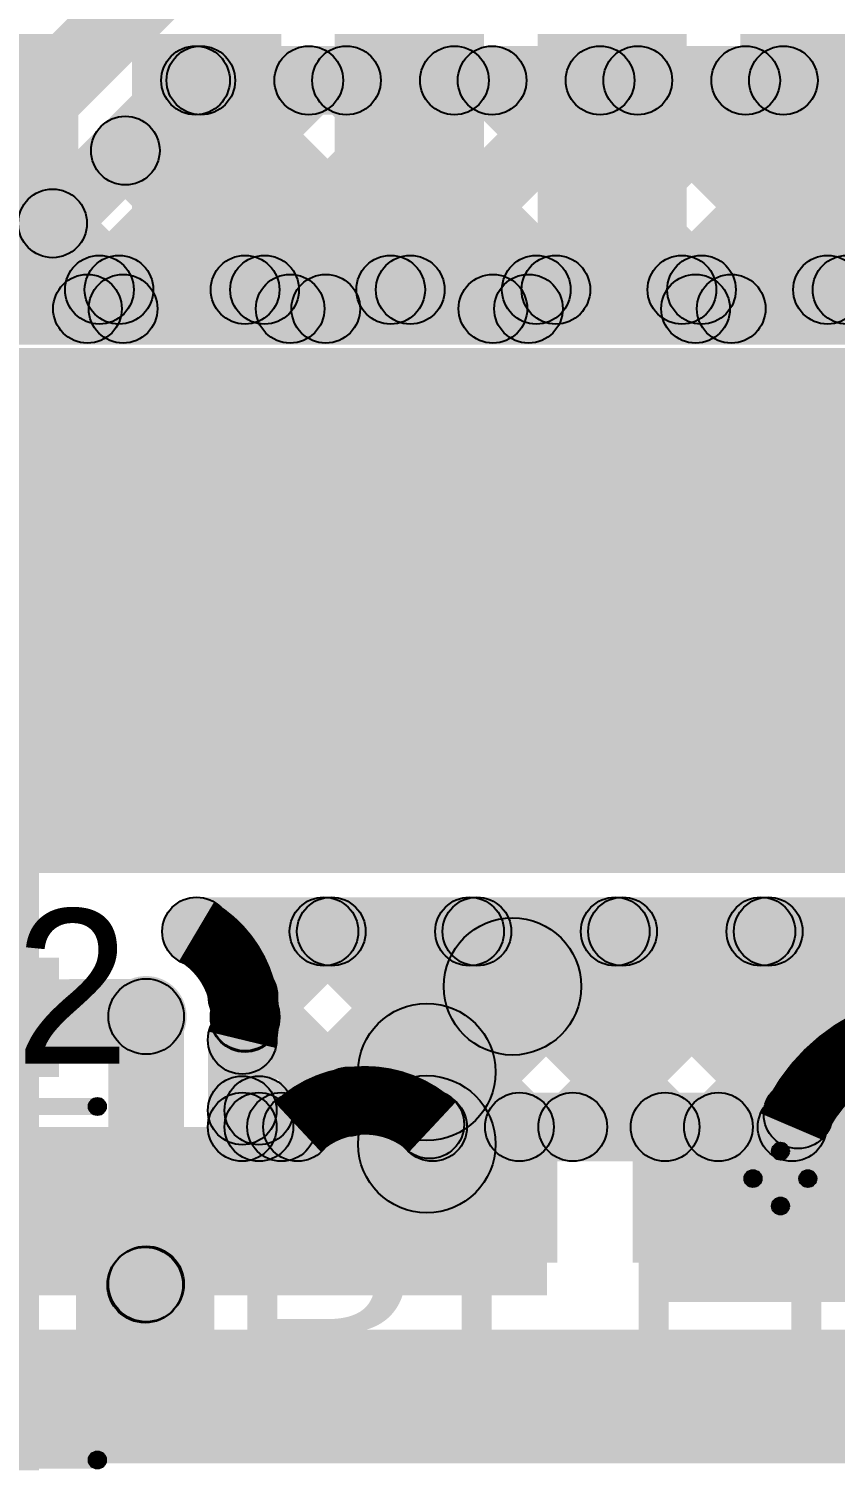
# Model space of a CAD drawing. Header units: millimetres. Extents: x 1.65 to 3.65, y 2.62 to 4.07.
# Drawn here: x 2.31 to 2.5449, y 2.6225 to 3.043 of the extents above; entities that cross this region are included whole.
import ezdxf

# ---------------------------------------------------------------- set-up
doc = ezdxf.new("R2010")
doc.units = ezdxf.units.MM
doc.header["$MEASUREMENT"] = 0
for name, color, linetype in [('BottomLayer', 5, 'Continuous'), ('BottomPaste', 16, 'Continuous'), ('BottomSolder', 6, 'Continuous'), ('PadHoleLayer', 156, 'Continuous'), ('TopLayer', 1, 'Continuous'), ('TopOverlay', 2, 'Continuous'), ('TopPaste', 8, 'Continuous'), ('TopSolder', 216, 'Continuous'), ('ViaHoleLayer', 16, 'Continuous')]:
    doc.layers.add(name, color=color, linetype=linetype)

# ---------------------------------------------------------------- blocks, each defined once
blk = doc.blocks.new('ESP32_S2_WROOM_4MB__4')
at = {"layer": 'TopLayer'}
for points in [[(-0.37402, 0.12106), (-0.31496, 0.12106), (-0.31496, 0.08563), (-0.37402, 0.08563)], [(-0.37402, 0.06201), (-0.31496, 0.06201), (-0.31496, 0.02657), (-0.37402, 0.02657)], [(-0.37402, 0.00295), (-0.31496, 0.00295), (-0.31496, -0.03248), (-0.37402, -0.03248)], [(-0.37402, -0.0561), (-0.31496, -0.0561), (-0.31496, -0.09154), (-0.37402, -0.09154)], [(-0.37402, -0.11516), (-0.31496, -0.11516), (-0.31496, -0.15059), (-0.37402, -0.15059)]]:
    blk.add_hatch(color=1, dxfattribs=at).paths.add_polyline_path(points)
at = {"layer": 'TopPaste'}
for points in [[(-0.37402, 0.12106), (-0.31496, 0.12106), (-0.31496, 0.08563), (-0.37402, 0.08563)], [(-0.37402, 0.06201), (-0.31496, 0.06201), (-0.31496, 0.02657), (-0.37402, 0.02657)], [(-0.37402, 0.00295), (-0.31496, 0.00295), (-0.31496, -0.03248), (-0.37402, -0.03248)], [(-0.37402, -0.0561), (-0.31496, -0.0561), (-0.31496, -0.09154), (-0.37402, -0.09154)], [(-0.37402, -0.11516), (-0.31496, -0.11516), (-0.31496, -0.15059), (-0.37402, -0.15059)]]:
    blk.add_hatch(color=8, dxfattribs=at).paths.add_polyline_path(points)
at = {"layer": 'TopSolder'}
for points in [[(-0.37802, 0.12506), (-0.31096, 0.12506), (-0.31096, 0.08163), (-0.37802, 0.08163)], [(-0.37802, 0.06601), (-0.31096, 0.06601), (-0.31096, 0.02257), (-0.37802, 0.02257)], [(-0.37802, 0.00695), (-0.31096, 0.00695), (-0.31096, -0.03648), (-0.37802, -0.03648)], [(-0.37802, -0.0521), (-0.31096, -0.0521), (-0.31096, -0.09554), (-0.37802, -0.09554)], [(-0.37802, -0.11116), (-0.31096, -0.11116), (-0.31096, -0.15459), (-0.37802, -0.15459)]]:
    blk.add_hatch(color=216, dxfattribs=at).paths.add_polyline_path(points)
blk = doc.blocks.new('CAP_0603_B_10')
at = {"layer": 'BottomLayer'}
for points in [[(-0.045, -0.0175), (-0.045, 0.0175), (-0.015, 0.0175), (-0.015, -0.0175)], [(0.015, -0.0175), (0.015, 0.0175), (0.045, 0.0175), (0.045, -0.0175)]]:
    blk.add_hatch(color=5, dxfattribs=at).paths.add_polyline_path(points)
at = {"layer": 'BottomPaste'}
for points in [[(-0.045, -0.0175), (-0.045, 0.0175), (-0.015, 0.0175), (-0.015, -0.0175)], [(0.015, -0.0175), (0.015, 0.0175), (0.045, 0.0175), (0.045, -0.0175)]]:
    blk.add_hatch(color=16, dxfattribs=at).paths.add_polyline_path(points)
at = {"layer": 'BottomSolder'}
for points in [[(-0.04736, -0.01986), (-0.04736, 0.01986), (-0.01264, 0.01986), (-0.01264, -0.01986)], [(0.01264, -0.01986), (0.01264, 0.01986), (0.04736, 0.01986), (0.04736, -0.01986)]]:
    blk.add_hatch(color=6, dxfattribs=at).paths.add_polyline_path(points)
blk = doc.blocks.new('B3U_1000P_14')
at = {"layer": 'TopLayer'}
for points in [[(-0.08307, 0.03386), (-0.05079, 0.03386), (-0.05079, -0.03386), (-0.08307, -0.03386)], [(0.05079, 0.03386), (0.08307, 0.03386), (0.08307, -0.03386), (0.05079, -0.03386)]]:
    blk.add_hatch(color=1, dxfattribs=at).paths.add_polyline_path(points)
at = {"layer": 'TopOverlay'}
h = blk.add_hatch(color=2, dxfattribs=at)
edge = h.paths.add_edge_path()
edge.add_arc((-0.053, 0.051), 0.0025, 0, 360)
for points in [[(0, 0.0535), (0, 0.0485), (-0.053, 0.0485), (-0.053, 0.0535)], [(0.052, 0.0535), (0.052, 0.0485), (0, 0.0485), (0, 0.0535)], [(0, -0.0495), (0, -0.0545), (-0.053, -0.0545), (-0.053, -0.0495)], [(0.052, -0.0495), (0.052, -0.0545), (0, -0.0545), (0, -0.0495)]]:
    blk.add_hatch(color=2, dxfattribs=at).paths.add_polyline_path(points)
h = blk.add_hatch(color=2, dxfattribs=at)
edge = h.paths.add_edge_path()
edge.add_arc((0, 0.051), 0.0025, 0, 360)
h = blk.add_hatch(color=2, dxfattribs=at)
edge = h.paths.add_edge_path()
edge.add_arc((0, 0.051), 0.0025, 0, 360)
h = blk.add_hatch(color=2, dxfattribs=at)
edge = h.paths.add_edge_path()
edge.add_arc((0.052, 0.051), 0.0025, 0, 360)
h = blk.add_hatch(color=2, dxfattribs=at)
edge = h.paths.add_edge_path()
edge.add_arc((-0.053, -0.052), 0.0025, 0, 360)
h = blk.add_hatch(color=2, dxfattribs=at)
edge = h.paths.add_edge_path()
edge.add_arc((0, -0.052), 0.0025, 0, 360)
h = blk.add_hatch(color=2, dxfattribs=at)
edge = h.paths.add_edge_path()
edge.add_arc((0, -0.052), 0.0025, 0, 360)
h = blk.add_hatch(color=2, dxfattribs=at)
edge = h.paths.add_edge_path()
edge.add_arc((0.052, -0.052), 0.0025, 0, 360)
at = {"layer": 'TopPaste'}
for points in [[(-0.08307, 0.03386), (-0.05079, 0.03386), (-0.05079, -0.03386), (-0.08307, -0.03386)], [(0.05079, 0.03386), (0.08307, 0.03386), (0.08307, -0.03386), (0.05079, -0.03386)]]:
    blk.add_hatch(color=8, dxfattribs=at).paths.add_polyline_path(points)
at = {"layer": 'TopSolder'}
for points in [[(-0.08707, 0.03786), (-0.04679, 0.03786), (-0.04679, -0.03786), (-0.08707, -0.03786)], [(0.04679, 0.03786), (0.08707, 0.03786), (0.08707, -0.03786), (0.04679, -0.03786)]]:
    blk.add_hatch(color=216, dxfattribs=at).paths.add_polyline_path(points)
at = {"layer": 'TopOverlay'}
for centre in [(-0.053, 0.051), (0, 0.051), (0, 0.051), (0.052, 0.051), (-0.053, -0.052), (0, -0.052), (0, -0.052), (0.052, -0.052)]:
    blk.add_circle(centre, 0.0025, dxfattribs=at)
blk = doc.blocks.new('RES_0603_B_16')
at = {"layer": 'BottomLayer'}
for points in [[(-0.045, -0.0175), (-0.045, 0.0175), (-0.015, 0.0175), (-0.015, -0.0175)], [(0.015, -0.0175), (0.015, 0.0175), (0.045, 0.0175), (0.045, -0.0175)]]:
    blk.add_hatch(color=5, dxfattribs=at).paths.add_polyline_path(points)
at = {"layer": 'BottomPaste'}
for points in [[(-0.045, -0.0175), (-0.045, 0.0175), (-0.015, 0.0175), (-0.015, -0.0175)], [(0.015, -0.0175), (0.015, 0.0175), (0.045, 0.0175), (0.045, -0.0175)]]:
    blk.add_hatch(color=16, dxfattribs=at).paths.add_polyline_path(points)
at = {"layer": 'BottomSolder'}
for points in [[(-0.049, -0.0215), (-0.049, 0.0215), (-0.011, 0.0215), (-0.011, -0.0215)], [(0.011, -0.0215), (0.011, 0.0215), (0.049, 0.0215), (0.049, -0.0215)]]:
    blk.add_hatch(color=6, dxfattribs=at).paths.add_polyline_path(points)
blk = doc.blocks.new('T_______H____LED_24')
at = {"layer": 'BottomLayer'}
blk.add_hatch(color=5, dxfattribs=at).paths.add_polyline_path([(-0.0815, 0.0315), (-0.0185, 0.0315), (-0.0185, -0.0315), (-0.0815, -0.0315)])
h = blk.add_hatch(color=5, dxfattribs=at)
edge = h.paths.add_edge_path()
edge.add_arc((0.05, 0), 0.0315, 0, 360)
at = {"layer": 'BottomSolder'}
blk.add_hatch(color=6, dxfattribs=at).paths.add_polyline_path([(-0.0855, 0.0355), (-0.0145, 0.0355), (-0.0145, -0.0355), (-0.0855, -0.0355)])
h = blk.add_hatch(color=6, dxfattribs=at)
edge = h.paths.add_edge_path()
edge.add_arc((0.05, 0), 0.0355, 0, 360)
at = {"layer": 'PadHoleLayer'}
h = blk.add_hatch(color=156, dxfattribs=at)
edge = h.paths.add_edge_path()
edge.add_arc((-0.05, 0), 0.01772, 0, 360)
h = blk.add_hatch(color=156, dxfattribs=at)
edge = h.paths.add_edge_path()
edge.add_arc((0.05, 0), 0.01772, 0, 360)
at = {"layer": 'TopLayer'}
blk.add_hatch(color=1, dxfattribs=at).paths.add_polyline_path([(-0.0815, 0.0315), (-0.0185, 0.0315), (-0.0185, -0.0315), (-0.0815, -0.0315)])
h = blk.add_hatch(color=1, dxfattribs=at)
edge = h.paths.add_edge_path()
edge.add_arc((0.05, 0), 0.0315, 0, 360)
at = {"layer": 'TopOverlay'}
h = blk.add_hatch(color=2, dxfattribs=at)
edge = h.paths.add_edge_path()
edge.add_arc((-0.05954, 0.05023), 0.0025, 0, 360)
h = blk.add_hatch(color=2, dxfattribs=at)
edge = h.paths.add_edge_path()
edge.add_arc((0.06927, 0.03565), 0.0025, 0, 360)
h = blk.add_hatch(color=2, dxfattribs=at)
edge = h.paths.add_edge_path()
edge.add_arc((0.098, 0.004), 0.0025, 0, 360)
for points in [[(0.0955, 0.004), (0.1005, 0.004), (0.1005, -0.012), (0.0955, -0.012)], [(-0.09, -0.0015), (-0.09, -0.0065), (-0.106, -0.0065), (-0.106, -0.0015)], [(0.106, -0.0015), (0.106, -0.0065), (0.09, -0.0065), (0.09, -0.0015)]]:
    blk.add_hatch(color=2, dxfattribs=at).paths.add_polyline_path(points)
h = blk.add_hatch(color=2, dxfattribs=at)
edge = h.paths.add_edge_path()
edge.add_arc((-0.106, -0.004), 0.0025, 0, 360)
h = blk.add_hatch(color=2, dxfattribs=at)
edge = h.paths.add_edge_path()
edge.add_arc((-0.09, -0.004), 0.0025, 0, 360)
h = blk.add_hatch(color=2, dxfattribs=at)
edge = h.paths.add_edge_path()
edge.add_arc((0.09, -0.004), 0.0025, 0, 360)
h = blk.add_hatch(color=2, dxfattribs=at)
edge = h.paths.add_edge_path()
edge.add_arc((0.106, -0.004), 0.0025, 0, 360)
h = blk.add_hatch(color=2, dxfattribs=at)
edge = h.paths.add_edge_path()
edge.add_arc((0.098, -0.012), 0.0025, 0, 360)
h = blk.add_hatch(color=2, dxfattribs=at)
edge = h.paths.add_edge_path()
edge.add_arc((0.06927, -0.03565), 0.0025, 0, 360)
h = blk.add_hatch(color=2, dxfattribs=at)
edge = h.paths.add_edge_path()
edge.add_arc((-0.05954, -0.05023), 0.0025, 0, 360)
at = {"layer": 'TopSolder'}
blk.add_hatch(color=216, dxfattribs=at).paths.add_polyline_path([(-0.0855, 0.0355), (-0.0145, 0.0355), (-0.0145, -0.0355), (-0.0855, -0.0355)])
h = blk.add_hatch(color=216, dxfattribs=at)
edge = h.paths.add_edge_path()
edge.add_arc((0.05, 0), 0.0355, 0, 360)
at = {"layer": 'TopOverlay', "const_width": 0.005}
for points in [[(-0.05954, 0.05023, -0.552963), (0.06927, 0.03565)], [(0.06927, -0.03565, -0.552963), (-0.05954, -0.05023)]]:
    blk.add_lwpolyline(points, format="xyb", dxfattribs=at)
at = {"layer": 'TopOverlay'}
for centre in [(-0.05954, 0.05023), (0.06927, 0.03565), (0.098, 0.004), (-0.106, -0.004), (-0.09, -0.004), (0.09, -0.004), (0.106, -0.004), (0.098, -0.012), (0.06927, -0.03565), (-0.05954, -0.05023)]:
    blk.add_circle(centre, 0.0025, dxfattribs=at)

msp = doc.modelspace()

# ---------------------------------------------------------------- hatches: boundary and pattern name
at = {"layer": 'BottomLayer'}
for points in [[(2.23978, 2.93322), (2.22422, 2.94878), (2.33922, 3.06378), (2.35478, 3.04822)], [(2.3586, 3.018), (2.3586, 3.038), (2.61738, 3.038), (2.61738, 3.018)], [(2.30467, 2.95993), (2.29053, 2.97407), (2.35153, 3.03507), (2.36567, 3.02093)], [(2.33767, 2.95993), (2.32353, 2.97407), (2.38453, 3.03507), (2.39867, 3.02093)], [(2.35308, 3.02093), (2.36722, 3.03507), (2.42822, 2.97407), (2.41408, 2.95993)], [(2.3801, 2.95993), (2.36596, 2.97407), (2.42696, 3.03507), (2.4411, 3.02093)], [(2.39551, 3.02093), (2.40965, 3.03507), (2.47065, 2.97407), (2.45651, 2.95993)], [(2.42253, 2.95993), (2.40839, 2.97407), (2.46939, 3.03507), (2.48353, 3.02093)], [(2.43794, 3.02093), (2.45208, 3.03507), (2.51308, 2.97407), (2.49894, 2.95993)], [(2.46495, 2.95993), (2.45081, 2.97407), (2.51181, 3.03507), (2.52595, 3.02093)], [(2.48036, 3.02093), (2.4945, 3.03507), (2.5555, 2.97407), (2.54136, 2.95993)], [(2.50738, 2.95993), (2.49324, 2.97407), (2.55424, 3.03507), (2.56838, 3.02093)], [(2.52279, 3.02093), (2.53693, 3.03507), (2.59793, 2.97407), (2.58379, 2.95993)], [(2.54981, 2.95993), (2.53566, 2.97407), (2.59666, 3.03507), (2.61081, 3.02093)], [(2.33109, 3.00049), (2.34523, 3.01464), (2.3858, 2.97407), (2.37166, 2.95993)], [(2.30988, 2.97928), (2.32402, 2.99342), (2.34337, 2.97407), (2.32923, 2.95993)], [(2.2976, 2.957), (2.2976, 2.977), (2.61381, 2.977), (2.61381, 2.957)], [(2.274, 2.797), (2.894, 2.797), (2.894, 2.95), (2.274, 2.95)], [(2.45094, 2.744), (2.45094, 2.784), (2.74057, 2.784), (2.74057, 2.744)], [(2.44014, 2.72492), (2.41186, 2.75321), (2.43679, 2.77814), (2.46508, 2.74986)], [(2.29905, 2.744), (2.29895, 2.766), (2.34417, 2.76622), (2.34427, 2.74422)], [(2.446, 2.718), (2.406, 2.718), (2.406, 2.73906), (2.446, 2.73906)], [(2.488, 2.672), (2.626, 2.672), (2.626, 2.732), (2.488, 2.732)], [(1.991, 2.674), (2.461, 2.674), (2.461, 2.723), (1.991, 2.723)], [(1.651, 2.625), (2.843, 2.625), (2.843, 2.664), (1.651, 2.664)]]:
    msp.add_hatch(color=5, dxfattribs=at).paths.add_polyline_path(points)
h = msp.add_hatch(color=5, dxfattribs=at)
edge = h.paths.add_edge_path()
edge.add_arc((2.3586, 3.028), 0.01, 0, 360)
h = msp.add_hatch(color=5, dxfattribs=at)
edge = h.paths.add_edge_path()
edge.add_arc((2.3586, 3.028), 0.01, 0, 360)
h = msp.add_hatch(color=5, dxfattribs=at)
edge = h.paths.add_edge_path()
edge.add_arc((2.36015, 3.028), 0.01, 0, 360)
h = msp.add_hatch(color=5, dxfattribs=at)
edge = h.paths.add_edge_path()
edge.add_arc((2.3916, 3.028), 0.01, 0, 360)
h = msp.add_hatch(color=5, dxfattribs=at)
edge = h.paths.add_edge_path()
edge.add_arc((2.40258, 3.028), 0.01, 0, 360)
h = msp.add_hatch(color=5, dxfattribs=at)
edge = h.paths.add_edge_path()
edge.add_arc((2.43403, 3.028), 0.01, 0, 360)
h = msp.add_hatch(color=5, dxfattribs=at)
edge = h.paths.add_edge_path()
edge.add_arc((2.44501, 3.028), 0.01, 0, 360)
h = msp.add_hatch(color=5, dxfattribs=at)
edge = h.paths.add_edge_path()
edge.add_arc((2.47646, 3.028), 0.01, 0, 360)
h = msp.add_hatch(color=5, dxfattribs=at)
edge = h.paths.add_edge_path()
edge.add_arc((2.48743, 3.028), 0.01, 0, 360)
h = msp.add_hatch(color=5, dxfattribs=at)
edge = h.paths.add_edge_path()
edge.add_arc((2.51888, 3.028), 0.01, 0, 360)
h = msp.add_hatch(color=5, dxfattribs=at)
edge = h.paths.add_edge_path()
edge.add_arc((2.52986, 3.028), 0.01, 0, 360)
h = msp.add_hatch(color=5, dxfattribs=at)
edge = h.paths.add_edge_path()
edge.add_arc((2.33816, 3.00756), 0.01, 0, 360)
h = msp.add_hatch(color=5, dxfattribs=at)
edge = h.paths.add_edge_path()
edge.add_arc((2.31695, 2.98635), 0.01, 0, 360)
h = msp.add_hatch(color=5, dxfattribs=at)
edge = h.paths.add_edge_path()
edge.add_arc((2.3306, 2.967), 0.01, 0, 360)
h = msp.add_hatch(color=5, dxfattribs=at)
edge = h.paths.add_edge_path()
edge.add_arc((2.3363, 2.967), 0.01, 0, 360)
h = msp.add_hatch(color=5, dxfattribs=at)
edge = h.paths.add_edge_path()
edge.add_arc((2.37303, 2.967), 0.01, 0, 360)
h = msp.add_hatch(color=5, dxfattribs=at)
edge = h.paths.add_edge_path()
edge.add_arc((2.37873, 2.967), 0.01, 0, 360)
h = msp.add_hatch(color=5, dxfattribs=at)
edge = h.paths.add_edge_path()
edge.add_arc((2.41546, 2.967), 0.01, 0, 360)
h = msp.add_hatch(color=5, dxfattribs=at)
edge = h.paths.add_edge_path()
edge.add_arc((2.42115, 2.967), 0.01, 0, 360)
h = msp.add_hatch(color=5, dxfattribs=at)
edge = h.paths.add_edge_path()
edge.add_arc((2.45788, 2.967), 0.01, 0, 360)
h = msp.add_hatch(color=5, dxfattribs=at)
edge = h.paths.add_edge_path()
edge.add_arc((2.46358, 2.967), 0.01, 0, 360)
h = msp.add_hatch(color=5, dxfattribs=at)
edge = h.paths.add_edge_path()
edge.add_arc((2.50031, 2.967), 0.01, 0, 360)
h = msp.add_hatch(color=5, dxfattribs=at)
edge = h.paths.add_edge_path()
edge.add_arc((2.50601, 2.967), 0.01, 0, 360)
h = msp.add_hatch(color=5, dxfattribs=at)
edge = h.paths.add_edge_path()
edge.add_arc((2.54274, 2.967), 0.01, 0, 360)
h = msp.add_hatch(color=5, dxfattribs=at)
edge = h.paths.add_edge_path()
edge.add_arc((2.54843, 2.967), 0.01, 0, 360)
h = msp.add_hatch(color=5, dxfattribs=at)
edge = h.paths.add_edge_path()
edge.add_arc((2.32191, 2.834), 0.01181, 0, 360)
h = msp.add_hatch(color=5, dxfattribs=at)
edge = h.paths.add_edge_path()
edge.add_arc((2.35174, 2.834), 0.01181, 0, 360)
h = msp.add_hatch(color=5, dxfattribs=at)
edge = h.paths.add_edge_path()
edge.add_arc((2.38157, 2.834), 0.01181, 0, 360)
h = msp.add_hatch(color=5, dxfattribs=at)
edge = h.paths.add_edge_path()
edge.add_arc((2.4114, 2.834), 0.01181, 0, 360)
h = msp.add_hatch(color=5, dxfattribs=at)
edge = h.paths.add_edge_path()
edge.add_arc((2.45094, 2.764), 0.02, 0, 360)
h = msp.add_hatch(color=5, dxfattribs=at)
edge = h.paths.add_edge_path()
edge.add_arc((2.45094, 2.764), 0.02, 0, 360)
h = msp.add_hatch(color=5, dxfattribs=at)
edge = h.paths.add_edge_path()
edge.add_arc((2.34422, 2.75522), 0.01181, 0, 360)
h = msp.add_hatch(color=5, dxfattribs=at)
edge = h.paths.add_edge_path()
edge.add_arc((2.34422, 2.75522), 0.011, 0, 360)
h = msp.add_hatch(color=5, dxfattribs=at)
edge = h.paths.add_edge_path()
edge.add_arc((2.426, 2.73906), 0.02, 0, 360)
h = msp.add_hatch(color=5, dxfattribs=at)
edge = h.paths.add_edge_path()
edge.add_arc((2.426, 2.73906), 0.02, 0, 360)
h = msp.add_hatch(color=5, dxfattribs=at)
edge = h.paths.add_edge_path()
edge.add_arc((2.426, 2.718), 0.02, 0, 360)
h = msp.add_hatch(color=5, dxfattribs=at)
edge = h.paths.add_edge_path()
edge.add_arc((2.408, 2.702), 0.01181, 0, 360)
at = {"layer": 'TopLayer'}
for points in [[(2.262, 2.951), (2.262, 2.971), (2.61046, 2.971), (2.61046, 2.951)], [(2.27844, 2.95147), (2.27844, 2.97147), (2.32712, 2.97147), (2.32712, 2.95147)], [(2.32712, 2.95147), (2.32712, 2.97147), (2.3375, 2.97147), (2.3375, 2.95147)], [(2.32712, 2.95147), (2.32712, 2.97147), (2.3375, 2.97147), (2.3375, 2.95147)], [(2.3375, 2.95147), (2.3375, 2.97147), (2.38617, 2.97147), (2.38617, 2.95147)], [(2.38617, 2.95147), (2.38617, 2.97147), (2.39655, 2.97147), (2.39655, 2.95147)], [(2.38617, 2.95147), (2.38617, 2.97147), (2.39655, 2.97147), (2.39655, 2.95147)], [(2.39655, 2.95147), (2.39655, 2.97147), (2.44523, 2.97147), (2.44523, 2.95147)], [(2.44523, 2.95147), (2.44523, 2.97147), (2.45561, 2.97147), (2.45561, 2.95147)], [(2.44523, 2.95147), (2.44523, 2.97147), (2.45561, 2.97147), (2.45561, 2.95147)], [(2.45561, 2.95147), (2.45561, 2.97147), (2.50428, 2.97147), (2.50428, 2.95147)], [(2.50428, 2.95147), (2.50428, 2.97147), (2.51466, 2.97147), (2.51466, 2.95147)], [(2.50428, 2.95147), (2.50428, 2.97147), (2.51466, 2.97147), (2.51466, 2.95147)], [(2.51466, 2.95147), (2.51466, 2.97147), (2.56334, 2.97147), (2.56334, 2.95147)], [(2.279, 2.797), (2.747, 2.797), (2.747, 2.944), (2.279, 2.944)], [(2.096, 2.623), (2.313, 2.623), (2.313, 2.861), (2.096, 2.861)], [(2.35891, 2.77), (2.35891, 2.79), (2.753, 2.79), (2.753, 2.77)], [(2.3801, 2.74779), (2.36596, 2.76194), (2.39109, 2.78707), (2.40523, 2.77293)], [(2.39072, 2.71599), (2.37658, 2.73013), (2.43352, 2.78707), (2.44766, 2.77293)], [(2.38895, 2.77293), (2.40309, 2.78707), (2.46003, 2.73013), (2.44589, 2.71599)], [(2.4339, 2.71674), (2.41975, 2.73088), (2.47594, 2.78707), (2.49009, 2.77293)], [(2.43138, 2.77293), (2.44552, 2.78707), (2.50246, 2.73013), (2.48831, 2.71599)], [(2.47558, 2.71599), (2.46143, 2.73013), (2.51837, 2.78707), (2.53251, 2.77293)], [(2.4738, 2.77293), (2.48795, 2.78707), (2.54123, 2.73379), (2.52708, 2.71965)], [(2.518, 2.71599), (2.50386, 2.73013), (2.5608, 2.78707), (2.57494, 2.77293)], [(2.51623, 2.77293), (2.53037, 2.78707), (2.56279, 2.75465), (2.54865, 2.74051)], [(2.36533, 2.75412), (2.37947, 2.76826), (2.41026, 2.73748), (2.39612, 2.72334)], [(2.35522, 2.67729), (2.33322, 2.67729), (2.33322, 2.75522), (2.35522, 2.75522)], [(2.38222, 2.72786), (2.36222, 2.72786), (2.36222, 2.74843), (2.38222, 2.74843)], [(2.37222, 2.71786), (2.37222, 2.73786), (2.37707, 2.73786), (2.37707, 2.71786)], [(2.37222, 2.71306), (2.37222, 2.73306), (2.37707, 2.73306), (2.37707, 2.71306)], [(2.37707, 2.71306), (2.37707, 2.73306), (2.38834, 2.73306), (2.38834, 2.71306)], [(2.42766, 2.71306), (2.42766, 2.73306), (2.53241, 2.73306), (2.53241, 2.71306)], [(2.38222, 2.72306), (2.36222, 2.72306), (2.36222, 2.72786), (2.38222, 2.72786)], [(2.38707, 2.72306), (2.36707, 2.72306), (2.36707, 2.72786), (2.38707, 2.72786)], [(2.35171, 2.66922), (2.33615, 2.68478), (2.33644, 2.68507), (2.352, 2.66951)]]:
    msp.add_hatch(color=1, dxfattribs=at).paths.add_polyline_path(points)
h = msp.add_hatch(color=1, dxfattribs=at)
edge = h.paths.add_edge_path()
edge.add_arc((2.32712, 2.96147), 0.01, 0, 360)
h = msp.add_hatch(color=1, dxfattribs=at)
edge = h.paths.add_edge_path()
edge.add_arc((2.32712, 2.96147), 0.01, 0, 360)
h = msp.add_hatch(color=1, dxfattribs=at)
edge = h.paths.add_edge_path()
edge.add_arc((2.32712, 2.96147), 0.01, 0, 360)
h = msp.add_hatch(color=1, dxfattribs=at)
edge = h.paths.add_edge_path()
edge.add_arc((2.3375, 2.96147), 0.01, 0, 360)
h = msp.add_hatch(color=1, dxfattribs=at)
edge = h.paths.add_edge_path()
edge.add_arc((2.3375, 2.96147), 0.01, 0, 360)
h = msp.add_hatch(color=1, dxfattribs=at)
edge = h.paths.add_edge_path()
edge.add_arc((2.3375, 2.96147), 0.01, 0, 360)
h = msp.add_hatch(color=1, dxfattribs=at)
edge = h.paths.add_edge_path()
edge.add_arc((2.38617, 2.96147), 0.01, 0, 360)
h = msp.add_hatch(color=1, dxfattribs=at)
edge = h.paths.add_edge_path()
edge.add_arc((2.38617, 2.96147), 0.01, 0, 360)
h = msp.add_hatch(color=1, dxfattribs=at)
edge = h.paths.add_edge_path()
edge.add_arc((2.38617, 2.96147), 0.01, 0, 360)
h = msp.add_hatch(color=1, dxfattribs=at)
edge = h.paths.add_edge_path()
edge.add_arc((2.39655, 2.96147), 0.01, 0, 360)
h = msp.add_hatch(color=1, dxfattribs=at)
edge = h.paths.add_edge_path()
edge.add_arc((2.39655, 2.96147), 0.01, 0, 360)
h = msp.add_hatch(color=1, dxfattribs=at)
edge = h.paths.add_edge_path()
edge.add_arc((2.39655, 2.96147), 0.01, 0, 360)
h = msp.add_hatch(color=1, dxfattribs=at)
edge = h.paths.add_edge_path()
edge.add_arc((2.44523, 2.96147), 0.01, 0, 360)
h = msp.add_hatch(color=1, dxfattribs=at)
edge = h.paths.add_edge_path()
edge.add_arc((2.44523, 2.96147), 0.01, 0, 360)
h = msp.add_hatch(color=1, dxfattribs=at)
edge = h.paths.add_edge_path()
edge.add_arc((2.44523, 2.96147), 0.01, 0, 360)
h = msp.add_hatch(color=1, dxfattribs=at)
edge = h.paths.add_edge_path()
edge.add_arc((2.45561, 2.96147), 0.01, 0, 360)
h = msp.add_hatch(color=1, dxfattribs=at)
edge = h.paths.add_edge_path()
edge.add_arc((2.45561, 2.96147), 0.01, 0, 360)
h = msp.add_hatch(color=1, dxfattribs=at)
edge = h.paths.add_edge_path()
edge.add_arc((2.45561, 2.96147), 0.01, 0, 360)
h = msp.add_hatch(color=1, dxfattribs=at)
edge = h.paths.add_edge_path()
edge.add_arc((2.50428, 2.96147), 0.01, 0, 360)
h = msp.add_hatch(color=1, dxfattribs=at)
edge = h.paths.add_edge_path()
edge.add_arc((2.50428, 2.96147), 0.01, 0, 360)
h = msp.add_hatch(color=1, dxfattribs=at)
edge = h.paths.add_edge_path()
edge.add_arc((2.50428, 2.96147), 0.01, 0, 360)
h = msp.add_hatch(color=1, dxfattribs=at)
edge = h.paths.add_edge_path()
edge.add_arc((2.51466, 2.96147), 0.01, 0, 360)
h = msp.add_hatch(color=1, dxfattribs=at)
edge = h.paths.add_edge_path()
edge.add_arc((2.51466, 2.96147), 0.01, 0, 360)
h = msp.add_hatch(color=1, dxfattribs=at)
edge = h.paths.add_edge_path()
edge.add_arc((2.51466, 2.96147), 0.01, 0, 360)
h = msp.add_hatch(color=1, dxfattribs=at)
edge = h.paths.add_edge_path()
edge.add_arc((2.32191, 2.834), 0.01181, 0, 360)
h = msp.add_hatch(color=1, dxfattribs=at)
edge = h.paths.add_edge_path()
edge.add_arc((2.35174, 2.834), 0.01181, 0, 360)
h = msp.add_hatch(color=1, dxfattribs=at)
edge = h.paths.add_edge_path()
edge.add_arc((2.38157, 2.834), 0.01181, 0, 360)
h = msp.add_hatch(color=1, dxfattribs=at)
edge = h.paths.add_edge_path()
edge.add_arc((2.4114, 2.834), 0.01181, 0, 360)
h = msp.add_hatch(color=1, dxfattribs=at)
edge = h.paths.add_edge_path()
edge.add_arc((2.35891, 2.78), 0.01, 0, 360)
h = msp.add_hatch(color=1, dxfattribs=at)
edge = h.paths.add_edge_path()
edge.add_arc((2.35891, 2.78), 0.01, 0, 360)
h = msp.add_hatch(color=1, dxfattribs=at)
edge = h.paths.add_edge_path()
edge.add_arc((2.39602, 2.78), 0.01, 0, 360)
h = msp.add_hatch(color=1, dxfattribs=at)
edge = h.paths.add_edge_path()
edge.add_arc((2.39816, 2.78), 0.01, 0, 360)
h = msp.add_hatch(color=1, dxfattribs=at)
edge = h.paths.add_edge_path()
edge.add_arc((2.43845, 2.78), 0.01, 0, 360)
h = msp.add_hatch(color=1, dxfattribs=at)
edge = h.paths.add_edge_path()
edge.add_arc((2.44059, 2.78), 0.01, 0, 360)
h = msp.add_hatch(color=1, dxfattribs=at)
edge = h.paths.add_edge_path()
edge.add_arc((2.48087, 2.78), 0.01, 0, 360)
h = msp.add_hatch(color=1, dxfattribs=at)
edge = h.paths.add_edge_path()
edge.add_arc((2.48302, 2.78), 0.01, 0, 360)
h = msp.add_hatch(color=1, dxfattribs=at)
edge = h.paths.add_edge_path()
edge.add_arc((2.5233, 2.78), 0.01, 0, 360)
h = msp.add_hatch(color=1, dxfattribs=at)
edge = h.paths.add_edge_path()
edge.add_arc((2.52544, 2.78), 0.01, 0, 360)
h = msp.add_hatch(color=1, dxfattribs=at)
edge = h.paths.add_edge_path()
edge.add_arc((2.3724, 2.76119), 0.01, 0, 360)
h = msp.add_hatch(color=1, dxfattribs=at)
edge = h.paths.add_edge_path()
edge.add_arc((2.34422, 2.75522), 0.01181, 0, 360)
h = msp.add_hatch(color=1, dxfattribs=at)
edge = h.paths.add_edge_path()
edge.add_arc((2.34422, 2.75522), 0.011, 0, 360)
h = msp.add_hatch(color=1, dxfattribs=at)
edge = h.paths.add_edge_path()
edge.add_arc((2.37303, 2.75487), 0.01, 0, 360)
h = msp.add_hatch(color=1, dxfattribs=at)
edge = h.paths.add_edge_path()
edge.add_arc((2.37303, 2.75522), 0.01, 0, 360)
h = msp.add_hatch(color=1, dxfattribs=at)
edge = h.paths.add_edge_path()
edge.add_arc((2.37303, 2.75522), 0.01, 0, 360)
h = msp.add_hatch(color=1, dxfattribs=at)
edge = h.paths.add_edge_path()
edge.add_arc((2.37222, 2.74843), 0.01, 0, 360)
h = msp.add_hatch(color=1, dxfattribs=at)
edge = h.paths.add_edge_path()
edge.add_arc((2.37222, 2.74843), 0.01, 0, 360)
h = msp.add_hatch(color=1, dxfattribs=at)
edge = h.paths.add_edge_path()
edge.add_arc((2.40319, 2.73041), 0.01, 0, 360)
h = msp.add_hatch(color=1, dxfattribs=at)
edge = h.paths.add_edge_path()
edge.add_arc((2.37222, 2.72786), 0.01, 0, 360)
h = msp.add_hatch(color=1, dxfattribs=at)
edge = h.paths.add_edge_path()
edge.add_arc((2.37222, 2.72786), 0.01, 0, 360)
h = msp.add_hatch(color=1, dxfattribs=at)
edge = h.paths.add_edge_path()
edge.add_arc((2.37222, 2.72786), 0.01, 0, 360)
h = msp.add_hatch(color=1, dxfattribs=at)
edge = h.paths.add_edge_path()
edge.add_arc((2.37707, 2.72786), 0.01, 0, 360)
h = msp.add_hatch(color=1, dxfattribs=at)
edge = h.paths.add_edge_path()
edge.add_arc((2.37707, 2.72786), 0.01, 0, 360)
h = msp.add_hatch(color=1, dxfattribs=at)
edge = h.paths.add_edge_path()
edge.add_arc((2.42683, 2.72381), 0.01, 0, 360)
h = msp.add_hatch(color=1, dxfattribs=at)
edge = h.paths.add_edge_path()
edge.add_arc((2.53415, 2.72672), 0.01, 0, 360)
h = msp.add_hatch(color=1, dxfattribs=at)
edge = h.paths.add_edge_path()
edge.add_arc((2.37222, 2.72306), 0.01, 0, 360)
h = msp.add_hatch(color=1, dxfattribs=at)
edge = h.paths.add_edge_path()
edge.add_arc((2.37222, 2.72306), 0.01, 0, 360)
h = msp.add_hatch(color=1, dxfattribs=at)
edge = h.paths.add_edge_path()
edge.add_arc((2.37707, 2.72306), 0.01, 0, 360)
h = msp.add_hatch(color=1, dxfattribs=at)
edge = h.paths.add_edge_path()
edge.add_arc((2.37707, 2.72306), 0.01, 0, 360)
h = msp.add_hatch(color=1, dxfattribs=at)
edge = h.paths.add_edge_path()
edge.add_arc((2.37707, 2.72306), 0.01, 0, 360)
h = msp.add_hatch(color=1, dxfattribs=at)
edge = h.paths.add_edge_path()
edge.add_arc((2.38365, 2.72306), 0.01, 0, 360)
h = msp.add_hatch(color=1, dxfattribs=at)
edge = h.paths.add_edge_path()
edge.add_arc((2.38834, 2.72306), 0.01, 0, 360)
h = msp.add_hatch(color=1, dxfattribs=at)
edge = h.paths.add_edge_path()
edge.add_arc((2.38834, 2.72306), 0.01, 0, 360)
h = msp.add_hatch(color=1, dxfattribs=at)
edge = h.paths.add_edge_path()
edge.add_arc((2.42766, 2.72306), 0.01, 0, 360)
h = msp.add_hatch(color=1, dxfattribs=at)
edge = h.paths.add_edge_path()
edge.add_arc((2.42766, 2.72306), 0.01, 0, 360)
h = msp.add_hatch(color=1, dxfattribs=at)
edge = h.paths.add_edge_path()
edge.add_arc((2.45296, 2.72306), 0.01, 0, 360)
h = msp.add_hatch(color=1, dxfattribs=at)
edge = h.paths.add_edge_path()
edge.add_arc((2.4685, 2.72306), 0.01, 0, 360)
h = msp.add_hatch(color=1, dxfattribs=at)
edge = h.paths.add_edge_path()
edge.add_arc((2.49539, 2.72306), 0.01, 0, 360)
h = msp.add_hatch(color=1, dxfattribs=at)
edge = h.paths.add_edge_path()
edge.add_arc((2.51093, 2.72306), 0.01, 0, 360)
h = msp.add_hatch(color=1, dxfattribs=at)
edge = h.paths.add_edge_path()
edge.add_arc((2.53241, 2.72306), 0.01, 0, 360)
h = msp.add_hatch(color=1, dxfattribs=at)
edge = h.paths.add_edge_path()
edge.add_arc((2.53241, 2.72306), 0.01, 0, 360)
h = msp.add_hatch(color=1, dxfattribs=at)
edge = h.paths.add_edge_path()
edge.add_arc((2.408, 2.702), 0.01181, 0, 360)
h = msp.add_hatch(color=1, dxfattribs=at)
edge = h.paths.add_edge_path()
edge.add_arc((2.34393, 2.677), 0.011, 0, 360)
h = msp.add_hatch(color=1, dxfattribs=at)
edge = h.paths.add_edge_path()
edge.add_arc((2.34422, 2.67729), 0.011, 0, 360)
h = msp.add_hatch(color=1, dxfattribs=at)
edge = h.paths.add_edge_path()
edge.add_arc((2.34422, 2.67729), 0.011, 0, 360)
at = {"layer": 'ViaHoleLayer'}
h = msp.add_hatch(color=16, dxfattribs=at)
edge = h.paths.add_edge_path()
edge.add_arc((2.32191, 2.834), 0.00591, 0, 360)
h = msp.add_hatch(color=16, dxfattribs=at)
edge = h.paths.add_edge_path()
edge.add_arc((2.35174, 2.834), 0.00591, 0, 360)
h = msp.add_hatch(color=16, dxfattribs=at)
edge = h.paths.add_edge_path()
edge.add_arc((2.38157, 2.834), 0.00591, 0, 360)
h = msp.add_hatch(color=16, dxfattribs=at)
edge = h.paths.add_edge_path()
edge.add_arc((2.4114, 2.834), 0.00591, 0, 360)
h = msp.add_hatch(color=16, dxfattribs=at)
edge = h.paths.add_edge_path()
edge.add_arc((2.34422, 2.75522), 0.00591, 0, 360)
h = msp.add_hatch(color=16, dxfattribs=at)
edge = h.paths.add_edge_path()
edge.add_arc((2.408, 2.702), 0.00591, 0, 360)

# ---------------------------------------------------------------- linework, layer by layer
at = {"layer": 'BottomLayer'}
for centre, radius in [((2.3586, 3.028), 0.01), ((2.3586, 3.028), 0.01), ((2.36015, 3.028), 0.01), ((2.3916, 3.028), 0.01), ((2.40258, 3.028), 0.01), ((2.43403, 3.028), 0.01), ((2.44501, 3.028), 0.01), ((2.47646, 3.028), 0.01), ((2.48743, 3.028), 0.01), ((2.51888, 3.028), 0.01), ((2.52986, 3.028), 0.01), ((2.33816, 3.00756), 0.01), ((2.31695, 2.98635), 0.01), ((2.3306, 2.967), 0.01), ((2.3363, 2.967), 0.01), ((2.37303, 2.967), 0.01), ((2.37873, 2.967), 0.01), ((2.41546, 2.967), 0.01), ((2.42115, 2.967), 0.01), ((2.45788, 2.967), 0.01), ((2.46358, 2.967), 0.01), ((2.50031, 2.967), 0.01), ((2.50601, 2.967), 0.01), ((2.54274, 2.967), 0.01), ((2.54843, 2.967), 0.01), ((2.45094, 2.764), 0.02), ((2.45094, 2.764), 0.02), ((2.34422, 2.75522), 0.011), ((2.426, 2.73906), 0.02), ((2.426, 2.73906), 0.02), ((2.426, 2.718), 0.02)]:
    msp.add_circle(centre, radius, dxfattribs=at)
at = {"layer": 'TopLayer', "const_width": 0.02}
for points in [[(2.35891, 2.78, -0.264827), (2.37303, 2.75522)], [(2.37303, 2.75522, -0.059528), (2.37222, 2.74843)], [(2.53241, 2.72306, -0.660056), (2.62159, 2.72306)], [(2.38834, 2.72306, -0.39416), (2.42766, 2.72306)]]:
    msp.add_lwpolyline(points, format="xyb", dxfattribs=at)
at = {"layer": 'TopLayer'}
for centre, radius in [((2.32712, 2.96147), 0.01), ((2.32712, 2.96147), 0.01), ((2.32712, 2.96147), 0.01), ((2.3375, 2.96147), 0.01), ((2.3375, 2.96147), 0.01), ((2.3375, 2.96147), 0.01), ((2.38617, 2.96147), 0.01), ((2.38617, 2.96147), 0.01), ((2.38617, 2.96147), 0.01), ((2.39655, 2.96147), 0.01), ((2.39655, 2.96147), 0.01), ((2.39655, 2.96147), 0.01), ((2.44523, 2.96147), 0.01), ((2.44523, 2.96147), 0.01), ((2.44523, 2.96147), 0.01), ((2.45561, 2.96147), 0.01), ((2.45561, 2.96147), 0.01), ((2.45561, 2.96147), 0.01), ((2.50428, 2.96147), 0.01), ((2.50428, 2.96147), 0.01), ((2.50428, 2.96147), 0.01), ((2.51466, 2.96147), 0.01), ((2.51466, 2.96147), 0.01), ((2.51466, 2.96147), 0.01), ((2.35891, 2.78), 0.01), ((2.35891, 2.78), 0.01), ((2.39602, 2.78), 0.01), ((2.39816, 2.78), 0.01), ((2.43845, 2.78), 0.01), ((2.44059, 2.78), 0.01), ((2.48087, 2.78), 0.01), ((2.48302, 2.78), 0.01), ((2.5233, 2.78), 0.01), ((2.52544, 2.78), 0.01), ((2.3724, 2.76119), 0.01), ((2.34422, 2.75522), 0.011), ((2.37303, 2.75522), 0.01), ((2.37303, 2.75522), 0.01), ((2.37303, 2.75487), 0.01), ((2.37222, 2.74843), 0.01), ((2.37222, 2.74843), 0.01), ((2.40319, 2.73041), 0.01), ((2.37222, 2.72786), 0.01), ((2.37222, 2.72786), 0.01), ((2.37222, 2.72786), 0.01), ((2.37707, 2.72786), 0.01), ((2.37707, 2.72786), 0.01), ((2.42683, 2.72381), 0.01), ((2.53415, 2.72672), 0.01), ((2.37222, 2.72306), 0.01), ((2.37222, 2.72306), 0.01), ((2.37707, 2.72306), 0.01), ((2.37707, 2.72306), 0.01), ((2.37707, 2.72306), 0.01), ((2.38365, 2.72306), 0.01), ((2.38834, 2.72306), 0.01), ((2.38834, 2.72306), 0.01), ((2.42766, 2.72306), 0.01), ((2.42766, 2.72306), 0.01), ((2.45296, 2.72306), 0.01), ((2.4685, 2.72306), 0.01), ((2.49539, 2.72306), 0.01), ((2.51093, 2.72306), 0.01), ((2.53241, 2.72306), 0.01), ((2.53241, 2.72306), 0.01), ((2.34393, 2.677), 0.011), ((2.34422, 2.67729), 0.011), ((2.34422, 2.67729), 0.011)]:
    msp.add_circle(centre, radius, dxfattribs=at)

# ---------------------------------------------------------------- block references
for name, p, rotation in [('ESP32_S2_WROOM_4MB__4', (2.40613, 3.35249), 90), ('CAP_0603_B_10', (2.299, 2.785), 90), ('T_______H____LED_24', (2.627, 2.704), 180), ('B3U_1000P_14', (2.277, 2.677), 180), ('RES_0603_B_16', (2.475, 2.705), 180)]:
    msp.add_blockref(name, p, dxfattribs=dict(rotation=rotation))

# ---------------------------------------------------------------- texts
at = {"layer": 'TopOverlay'}
msp.add_text('SW2', height=0.045, dxfattribs=at).set_placement((2.20902, 2.74151))
msp.add_text('BLUE', height=0.07, rotation=360, dxfattribs=at).set_placement((2.366, 2.62682))

doc.saveas('drawing.dxf')
